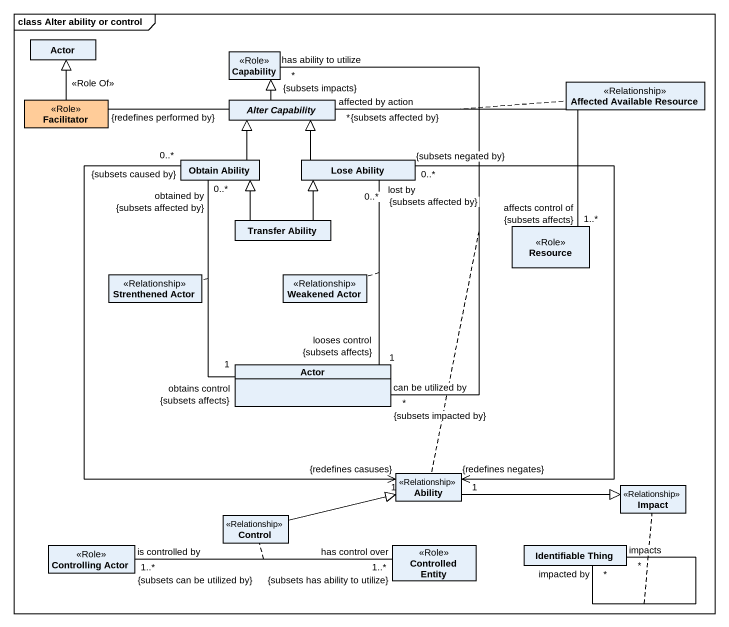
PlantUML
@startuml
mainframe class Alter ability or control
hide circle
hide empty members
class "Actor" as Actor_
class Capability <<Role>>
class Facilitator <<Role>> #FFCC99
abstract class "Alter Capability" as Alter_Capability
class "Affected Available Resource" as Affected_Available_Resource <<Relationship>>
class "Obtain Ability" as Obtain_Ability
class "Lose Ability" as Lose_Ability
class "Transfer Ability" as Transfer_Ability
class Resource <<Role>>
class "Strenthened Actor" as Strenthened_Actor <<Relationship>>
class "Weakened Actor" as Weakened_Actor <<Relationship>>
class "Actor" as Actor__2
class Ability <<Relationship>>
class Impact <<Relationship>>
class "Control" as Control_ <<Relationship>>
class "Controlling Actor" as Controlling_Actor <<Role>>
class "Controlled Entity" as Controlled_Entity <<Role>>
class "Identifiable Thing" as Identifiable_Thing
Capability "has ability to utilize\n*\n{subsets impacts}" -- "can be utilized by\n*\n{subsets impacted by}" Actor__2
(Capability, Actor__2) .. Ability
Facilitator -up-|> Actor_ : <<Role Of>>
Facilitator "{redefines performed by}" -right- Alter_Capability
Alter_Capability -up-|> Capability
Alter_Capability "*\n{subsets affected by}\naffected by action" -right- "1..*\naffects control of\n{subsets affects}" Resource
(Alter_Capability, Resource) .. Affected_Available_Resource
Obtain_Ability -up-|> Alter_Capability
Obtain_Ability "obtained by\n0..*\n{subsets affected by}" -- "obtains control\n1\n{subsets affects}" Actor__2
(Obtain_Ability, Actor__2) .. Strenthened_Actor
Obtain_Ability "0..*\n{subsets caused by}" --> "1\n{redefines casuses}" Ability
Lose_Ability -up-|> Alter_Capability
Lose_Ability "lost by\n0..*\n{subsets affected by}" -- "looses control\n1\n{subsets affects}" Actor__2
(Lose_Ability, Actor__2) .. Weakened_Actor
Lose_Ability "0..*\n{subsets negated by}" --> "1\n{redefines negates}" Ability
Transfer_Ability -up-|> Obtain_Ability
Transfer_Ability -up-|> Lose_Ability
Ability -right-|> Impact
Control_ -right-|> Ability
Controlling_Actor "is controlled by\n1..*\n{subsets can be utilized by}" -right- "has control over\n1..*\n{subsets has ability to utilize}" Controlled_Entity
(Controlling_Actor, Controlled_Entity) .. Control_
Identifiable_Thing "impacted by\n*" -- "impacts\n*" Identifiable_Thing
(Identifiable_Thing, Identifiable_Thing) .. Impact
@enduml
